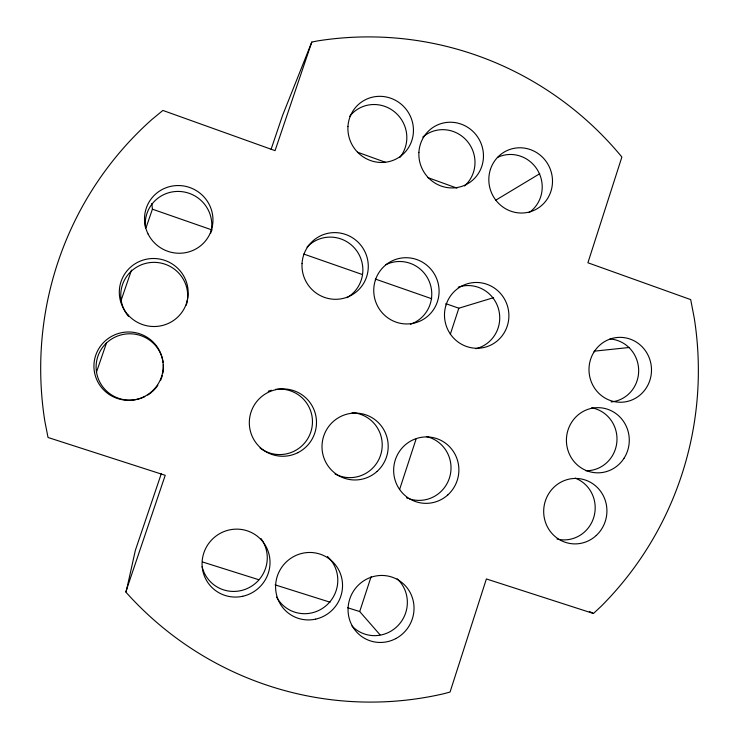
<?xml version="1.0" encoding="UTF-8"?>
<svg xmlns="http://www.w3.org/2000/svg" width="739" height="739" viewBox="0 0 739 739"><rect width="100%" height="100%" fill="white"/><g stroke="black" fill="none" stroke-linecap="round" stroke-linejoin="round"><path stroke-width="1.11" d="M271.093 149.315L282.547 115.478L311.784 42.068L317.401 40.95A332.661 328.772 82.5 0 1 621.333 156.363L621.869 157.074L587.911 262.77L690.697 299.609L694.263 318.13A332.661 328.772 82.5 0 1 600.89 606.553L593.435 613.499L486.382 578.951L450.051 692.046L444.037 693.672A332.661 328.772 82.5 0 1 126.027 592.281L135.366 550.315L161.268 473.782M380.003 634.764L359.708 611.541L371.126 576.632M399.587 489.523L416.066 439.095M450.337 334.213L458.836 308.209L493.634 297.641M125.769 591.957L165.222 475.306L48.035 437.488L44.885 421.479A332.661 328.772 82.5 0 1 151.744 119.626L162.876 110.434L275.056 150.645L311.784 42.068M96.393 372.364L106.471 342.988M120.66 301.651L131.496 270.104M146.054 227.677L152.41 209.183L151.837 203.502M495.693 200.223L539.756 173.702M594.202 351.173L629.388 347.478M202.597 562L258.632 579.672M275.111 584.863L330.047 602.193M347.626 607.735L359.708 611.541M152.41 209.183L212.25 230.032M303.729 254.05L362.295 274.502M375.31 279.046L431.715 298.741M445.82 303.664L458.836 308.209M357.445 152.169L385.564 162.331M427.752 177.572L456.951 188.122M589.38 611.402L593.435 613.499M458.198 287.185A32.036 31.324 77.4 0 1 498.474 308.847A32.036 31.324 77.4 0 1 475.805 348.716M385.832 264.691A32.285 31.731 69.6 0 1 429.276 281.531A32.285 31.731 69.6 0 1 410.468 324.236M307.027 247.112A32.562 32.119 56.5 0 1 355.773 249.57A32.562 32.119 56.5 0 1 346.961 297.697M426.403 436.564A32.322 31.731 -79.6 0 1 449.857 476.572A32.322 31.731 -79.6 0 1 409.351 498.843M408.371 498.511A32.322 31.731 -79.6 0 1 406.441 497.726M352.069 412.658A32.544 32.183 -76 0 1 381.028 453.737A32.544 32.183 -76 0 1 335.072 474.004M275.499 389.398A32.775 32.627 -59.8 0 1 311.387 430.061A32.775 32.627 -59.8 0 1 260.091 448.019M268.257 391.245A32.775 32.627 -59.8 0 1 271.324 390.247M145.555 228.222A33.394 32.775 27.3 0 1 180.584 191.521A33.394 32.775 27.3 0 1 210.689 233.21M128.457 316.292A33.504 33.015 15.7 0 1 147.569 262.964A33.504 33.015 15.7 0 1 186.293 305.124M163.356 364.715A33.671 33.2 -0.2 0 1 162.811 373.343M162.321 375.458A33.671 33.2 -0.2 0 1 160.492 380.548M157.841 385.287A33.671 33.2 -0.2 0 1 152.095 391.818M151.264 392.52A33.671 33.2 -0.2 0 1 147.698 395.069M144.826 396.667A33.671 33.2 -0.2 0 1 98.185 378.47A33.671 33.2 -0.2 0 1 121.658 334.758A33.671 33.2 -0.2 0 1 163.134 362.553M610.026 338.989A31.583 30.447 85.1 0 1 638.662 370.119A31.583 30.447 85.1 0 1 611.144 401.942M591.616 407.799A31.712 30.632 -89 0 1 616.862 441.996A31.712 30.632 -89 0 1 585.87 470.752M575.21 478.142A31.869 30.789 -82.7 0 1 593.814 517.208A31.869 30.789 -82.7 0 1 557.021 539.036M261.043 538.629A33.329 32.719 -44.1 0 1 263.333 542.25M263.823 543.193A33.329 32.719 -44.1 0 1 245.459 589.26A33.329 32.719 -44.1 0 1 202.089 566.628M327.442 556.476A33.024 32.331 -54.9 0 1 328.957 557.954M329.668 558.73A33.024 32.331 -54.9 0 1 323.876 607.421A33.024 32.331 -54.9 0 1 276.608 597.094M397.12 578.757A32.756 31.925 -62.5 0 1 398.072 625.499A32.756 31.925 -62.5 0 1 351.986 626.016M497.384 157.472A31.906 30.853 67.2 0 1 537.807 170.543A31.906 30.853 67.2 0 1 529.189 212.518M422.717 137.14A32.183 31.223 61 0 1 467.057 141.01A32.183 31.223 61 0 1 464.498 185.988M349.556 116.503A32.488 31.574 53.7 0 1 394.617 111.922A32.488 31.574 53.7 0 1 399.753 157.564M490.4 169.49A32.793 31.675 67.3 0 0 527.221 212.49A32.793 31.675 67.3 0 0 544.366 159.227A32.793 31.675 67.3 0 0 490.4 169.49M418.902 152.391A33.079 32.063 61.2 0 0 465.736 184.778A33.079 32.063 61.2 0 0 468.84 128.069A33.079 32.063 61.2 0 0 418.902 152.391M347.949 126.6A33.403 32.442 53.9 0 0 395.43 159.338A33.403 32.442 53.9 0 0 398.635 102.25A33.403 32.442 53.9 0 0 347.949 126.6M446.088 304.801A32.932 32.165 77.4 0 0 483.297 347.635A32.932 32.165 77.4 0 0 500.682 293.669A32.932 32.165 77.4 0 0 446.088 304.801M375.375 280.127A33.19 32.599 69.8 0 0 413.092 323.34A33.19 32.599 69.8 0 0 430.772 269.051A33.19 32.599 69.8 0 0 375.375 280.127M302.029 263.611A33.486 33.015 57 0 0 350.046 295.933A33.486 33.015 57 0 0 353.325 238.318A33.486 33.015 57 0 0 302.029 263.611M297.808 452.702A33.708 33.551 -61.5 0 0 301.521 394.478A33.708 33.551 -61.5 0 0 249.385 420.565A33.708 33.551 -61.5 0 0 297.808 452.702M376.973 471.51A33.467 33.079 -76.5 0 0 365.676 414.782A33.467 33.079 -76.5 0 0 322.647 453.293A33.467 33.079 -76.5 0 0 376.973 471.51M447.852 494.89A33.237 32.599 -79.8 0 0 436.657 438.578A33.237 32.599 -79.8 0 0 394.293 476.941A33.237 32.599 -79.8 0 0 447.852 494.89M242.734 596.271A34.299 33.652 -44.6 0 0 261.56 540.181A34.299 33.652 -44.6 0 0 203.853 552.846A34.299 33.652 -44.6 0 0 242.734 596.271M315.682 619.125A33.976 33.246 -55.3 0 0 334.176 563.377A33.976 33.246 -55.3 0 0 277.337 576.087A33.976 33.246 -55.3 0 0 315.682 619.125M395.716 638.635A33.689 32.802 -62.8 0 0 399.291 580.651A33.689 32.802 -62.8 0 0 348.115 607.597A33.689 32.802 -62.8 0 0 395.716 638.635M594.045 351.94A32.451 31.241 85.1 0 0 618.589 402.192A32.451 31.241 85.1 0 0 648.103 355.283A32.451 31.241 85.1 0 0 594.045 351.94M624.086 458.171A32.59 31.435 -89.1 0 0 599.735 407.716A32.59 31.435 -89.1 0 0 569.732 454.854A32.59 31.435 -89.1 0 0 624.086 458.171M596.271 535.47A32.747 31.601 -82.8 0 0 585.297 480.027A32.747 31.601 -82.8 0 0 544.32 518.011A32.747 31.601 -82.8 0 0 596.271 535.47M148.114 234.041A34.364 33.708 27.7 0 0 207.29 238.503A34.364 33.708 27.7 0 0 180.796 185.637A34.364 33.708 27.7 0 0 148.114 234.041M127.939 314.832A34.474 33.966 16.1 0 0 186.394 303.563A34.474 33.966 16.1 0 0 146.885 259.13A34.474 33.966 16.1 0 0 127.939 314.832M109.4 394.598A34.65 34.16 -0.1 0 0 163.153 368.281A34.65 34.16 -0.1 0 0 113.159 335.552A34.65 34.16 -0.1 0 0 109.4 394.598"/></g></svg>
